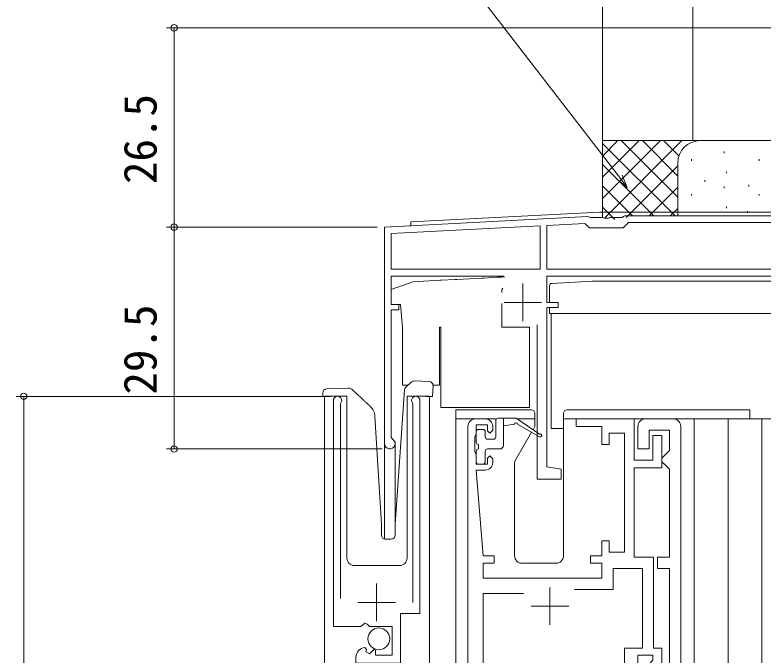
# Model space of a CAD drawing. Units: millimetres, scale not verified. Extents: x -693 to 693, y -1120 to 1122.
# Drawn here: x -573.9 to -474.4, y 542.6 to 627.7 of the extents above; entities that cross this region are included whole.
import ezdxf
from ezdxf.enums import TextEntityAlignment as Align

# ---------------------------------------------------------------- set-up
doc = ezdxf.new("R2010")
doc.units = ezdxf.units.MM
doc.header["$LTSCALE"] = 4
for name, color, linetype, lineweight in [('0-2_YKK_ZWAK', 4, 'Continuous', 9), ('0-3_YKK_11', 2, 'Continuous', 9), ('0-4_YKK_12', 3, 'Continuous', 18), ('0-5_YKK_13', 3, 'Continuous', 9), ('0-8_YKK_A1', 6, 'Continuous', 9), ('0-9_YSS_KE', 7, 'Continuous', 9)]:
    doc.layers.add(name, color=color, linetype=linetype, lineweight=lineweight)
doc.styles.add('ＭＳ ゴシック', font='')
doc.styles.get('ＭＳ ゴシック').set_extended_font_data('MS Gothic')

msp = doc.modelspace()

# ---------------------------------------------------------------- linework, layer by layer
at = {"layer": '0-2_YKK_ZWAK'}
for p, q in [((-520.967, 592.251), (-523.816, 591.214)), ((-517.341, 592.441), (-520.967, 592.251)), ((-517.341, 592.441), (-517.128, 592.452)), ((-515.304, 592.548), (-517.128, 592.452)), ((-515.304, 592.548), (-515.092, 592.559)), ((-511.741, 592.735), (-515.092, 592.559)), ((-511.741, 592.735), (-511.528, 592.746)), ((-509.704, 592.842), (-511.528, 592.746)), ((-509.704, 592.842), (-509.492, 592.853)), ((-509.116, 592.872), (-509.492, 592.853)), ((-509.116, 592.872), (-508.729, 592.893)), ((-502.482, 592.031), (-497.066, 592.316)), ((-469.466, 592.316), (-497.066, 592.316)), ((-523.816, 591.214), (-523.816, 589.214)), ((-508.96, 591.395), (-509.116, 591.172)), ((-509.116, 591.172), (-509.116, 590.843)), ((-502.766, 589.513), (-502.766, 591.732)), ((-523.816, 589.214), (-522.579, 589.214)), ((-522.579, 589.214), (-522.316, 586.214)), ((-509.116, 586.214), (-509.116, 589.343)), ((-502.766, 588.016), (-502.766, 588.813)), ((-499.84, 588.016), (-502.766, 588.016)), ((-502.566, 588.016), (-502.566, 587.782)), ((-502.566, 584.716), (-502.566, 587.782)), ((-463.766, 588.016), (-499.84, 588.016)), ((-522.316, 586.214), (-522.316, 578.514)), ((-517.416, 586.214), (-517.216, 586.214)), ((-517.416, 578.514), (-517.416, 586.214)), ((-517.216, 586.214), (-517.216, 575.514)), ((-505.416, 586.214), (-509.116, 586.214)), ((-505.416, 575.514), (-505.416, 586.214)), ((-522.316, 578.514), (-521.573, 578.514)), ((-521.91, 578.201), (-521.134, 578.925)), ((-520.775, 579.059), (-518.753, 578.988)), ((-518.271, 578.471), (-518.324, 576.972)), ((-518.272, 578.514), (-517.416, 578.514)), ((-532.909, 576.983), (-532.927, 577.482)), ((-532.444, 577.999), (-529.589, 578.099)), ((-523.315, 560.031), (-522.068, 577.87)), ((-532.409, 577), (-532.31, 577.004)), ((-519.223, 577.004), (-518.823, 576.99)), ((-517.216, 575.514), (-505.416, 575.514)), ((-515.212, 575.213), (-515.212, 574.013)), ((-515.212, 575.213), (-512.512, 575.213)), ((-512.512, 575.213), (-510.412, 575.213)), ((-505.212, 575.213), (-510.412, 575.213)), ((-487.312, 575.213), (-500.412, 575.213)), ((-487.312, 575.213), (-476.112, 575.213)), ((-476.112, 575.213), (-476.112, 574.013)), ((-525.116, 560.014), (-525.993, 574.344)), ((-504.712, 573.07), (-504.712, 574.713)), ((-500.912, 574.713), (-500.912, 555.813)), ((-515.212, 574.013), (-509.835, 574.013)), ((-509.914, 573.81), (-509.914, 571.613)), ((-509.614, 574.11), (-507.215, 574.11)), ((-508.914, 570.513), (-508.914, 574.11)), ((-507.415, 573.31), (-508.914, 573.11)), ((-504.115, 571.984), (-507.215, 574.11)), ((-507.073, 574.013), (-504.712, 574.013)), ((-507.015, 573.31), (-504.115, 571.637)), ((-500.912, 574.013), (-476.112, 574.013)), ((-512.514, 570.913), (-512.514, 572.313)), ((-512.214, 572.613), (-511.614, 572.613)), ((-511.314, 571.613), (-511.314, 572.313)), ((-507.372, 568.383), (-505.149, 572.234)), ((-504.959, 572.563), (-504.753, 572.92)), ((-511.014, 571.313), (-510.214, 571.313)), ((-512.214, 570.613), (-512.214, 570.013)), ((-512.514, 568.313), (-512.514, 569.713)), ((-511.314, 568.313), (-511.314, 569.713)), ((-511.014, 570.013), (-509.414, 570.013)), ((-511.614, 568.013), (-512.214, 568.013)), ((-507.412, 555.813), (-507.412, 568.233)), ((-525.116, 558.514), (-525.116, 560.014)), ((-523.316, 558.514), (-523.316, 559.996)), ((-524.616, 558.014), (-523.816, 558.014)), ((-501.912, 554.813), (-506.412, 554.813))]:
    msp.add_line(p, q, dxfattribs=at)
for points in [[(-500.912, 572.716), (-502.566, 572.716), (-502.566, 584.716)], [(-529.589, 578.099), (-529.585, 578.099), (-529.58, 578.099), (-529.576, 578.1), (-529.572, 578.1), (-529.568, 578.1), (-529.564, 578.1), (-529.56, 578.1), (-529.556, 578.1), (-529.552, 578.1), (-529.548, 578.101), (-529.544, 578.101), (-529.54, 578.101), (-529.536, 578.101), (-529.533, 578.101), (-529.529, 578.101), (-529.525, 578.101), (-529.522, 578.102), (-529.518, 578.102), (-529.515, 578.102), (-529.511, 578.102), (-529.508, 578.102), (-529.505, 578.102), (-529.502, 578.102), (-529.499, 578.102), (-529.496, 578.102), (-529.494, 578.103), (-529.491, 578.103), (-529.488, 578.103), (-529.486, 578.103), (-529.483, 578.103), (-529.481, 578.103), (-529.479, 578.103), (-529.477, 578.103), (-529.475, 578.103), (-529.473, 578.103), (-529.471, 578.103), (-529.469, 578.103), (-529.467, 578.103), (-529.465, 578.103)], [(-529.465, 578.103), (-529.464, 578.104), (-529.462, 578.104), (-529.461, 578.104), (-529.459, 578.104), (-529.458, 578.104), (-529.456, 578.104), (-529.455, 578.104), (-529.454, 578.104), (-529.452, 578.104), (-529.451, 578.104), (-529.45, 578.104), (-529.449, 578.104), (-529.448, 578.104), (-529.447, 578.104), (-529.446, 578.104), (-529.445, 578.104), (-529.444, 578.104), (-529.443, 578.104), (-529.442, 578.104), (-529.441, 578.104), (-529.44, 578.104), (-529.439, 578.104), (-529.438, 578.104), (-529.437, 578.104), (-529.436, 578.104), (-529.436, 578.105), (-529.435, 578.105)], [(-529.076, 577.971), (-529.056, 577.951), (-529.035, 577.932), (-529.014, 577.913), (-528.994, 577.894), (-528.973, 577.874), (-528.952, 577.855), (-528.932, 577.836), (-528.911, 577.817), (-528.891, 577.797), (-528.87, 577.778), (-528.849, 577.759), (-528.829, 577.74), (-528.808, 577.721), (-528.788, 577.701), (-528.767, 577.682), (-528.746, 577.663), (-528.726, 577.644), (-528.705, 577.625), (-528.685, 577.605), (-528.664, 577.586), (-528.644, 577.567), (-528.623, 577.548), (-528.603, 577.529), (-528.582, 577.51), (-528.562, 577.491), (-528.541, 577.471), (-528.521, 577.452), (-528.5, 577.433), (-528.48, 577.414), (-528.459, 577.395), (-528.439, 577.376), (-528.418, 577.357), (-528.398, 577.338), (-528.378, 577.319), (-528.357, 577.3), (-528.337, 577.281), (-528.317, 577.262), (-528.296, 577.243), (-528.276, 577.224)], [(-528.276, 577.224), (-528.256, 577.206), (-528.236, 577.187), (-528.216, 577.168), (-528.195, 577.149), (-528.175, 577.13), (-528.155, 577.112), (-528.135, 577.093), (-528.115, 577.074), (-528.095, 577.056), (-528.075, 577.037), (-528.055, 577.019), (-528.036, 577), (-528.016, 576.982), (-527.996, 576.963), (-527.976, 576.945), (-527.957, 576.926), (-527.937, 576.908), (-527.917, 576.89), (-527.898, 576.872), (-527.878, 576.853), (-527.859, 576.835), (-527.84, 576.817), (-527.82, 576.799), (-527.801, 576.781), (-527.782, 576.763), (-527.762, 576.745), (-527.743, 576.728), (-527.724, 576.71), (-527.705, 576.692), (-527.686, 576.674), (-527.667, 576.657), (-527.649, 576.639), (-527.63, 576.622), (-527.611, 576.604), (-527.593, 576.587), (-527.574, 576.57), (-527.556, 576.553), (-527.537, 576.535), (-527.519, 576.518)], [(-532.409, 577), (-532.507, 576.997), (-532.601, 576.993), (-532.687, 576.99), (-532.763, 576.988), (-532.825, 576.986), (-532.871, 576.984), (-532.9, 576.983), (-532.909, 576.983)], [(-527.519, 576.518), (-527.501, 576.501), (-527.483, 576.484), (-527.465, 576.468), (-527.447, 576.451), (-527.429, 576.434), (-527.411, 576.418), (-527.394, 576.401), (-527.376, 576.385), (-527.359, 576.369), (-527.341, 576.353), (-527.324, 576.336), (-527.307, 576.32), (-527.29, 576.305), (-527.273, 576.289), (-527.256, 576.273), (-527.239, 576.258), (-527.223, 576.242), (-527.207, 576.227), (-527.19, 576.212), (-527.174, 576.197), (-527.158, 576.182), (-527.142, 576.167), (-527.127, 576.152), (-527.111, 576.138), (-527.096, 576.123), (-527.08, 576.109), (-527.065, 576.095), (-527.05, 576.081), (-527.035, 576.067), (-527.021, 576.054), (-527.006, 576.04), (-526.992, 576.027), (-526.978, 576.014), (-526.964, 576.001), (-526.95, 575.988), (-526.936, 575.975), (-526.923, 575.963), (-526.91, 575.95), (-526.897, 575.938)], [(-518.324, 576.972), (-518.333, 576.972), (-518.362, 576.973), (-518.408, 576.975), (-518.47, 576.977), (-518.546, 576.98), (-518.632, 576.983), (-518.726, 576.986), (-518.823, 576.99)], [(-526.897, 575.938), (-526.884, 575.926), (-526.871, 575.914), (-526.859, 575.903), (-526.847, 575.891), (-526.835, 575.88), (-526.823, 575.87), (-526.812, 575.859), (-526.801, 575.849), (-526.79, 575.839), (-526.78, 575.829), (-526.769, 575.819), (-526.76, 575.81), (-526.75, 575.802), (-526.741, 575.793), (-526.733, 575.785), (-526.724, 575.777), (-526.716, 575.77), (-526.709, 575.763), (-526.702, 575.756), (-526.695, 575.75), (-526.689, 575.745), (-526.683, 575.739), (-526.678, 575.734), (-526.673, 575.729), (-526.668, 575.725), (-526.664, 575.721), (-526.66, 575.717), (-526.656, 575.714), (-526.652, 575.71), (-526.649, 575.707), (-526.646, 575.704), (-526.643, 575.701), (-526.64, 575.699), (-526.637, 575.696), (-526.635, 575.694), (-526.632, 575.691), (-526.63, 575.689), (-526.627, 575.687), (-526.625, 575.685)]]:
    msp.add_lwpolyline(points, dxfattribs=at)
msp.add_circle((-525.483, 544.764), 1.45, dxfattribs=at)
for centre, radius, start, end in [((-502.466, 591.732), 0.3, 93.01279, 180), ((-521.569, 577.835), 0.5, 133, 176), ((-520.793, 578.559), 0.5, 88, 133), ((-518.771, 578.489), 0.5, 358, 88), ((-532.427, 577.5), 0.5, 92, 182), ((-529.417, 577.605), 0.5, 47, 92), ((-527.989, 574.222), 2, 3.5, 47), ((-505.212, 574.713), 0.5, 0, 90), ((-500.412, 574.713), 0.5, 90, 180), ((-509.614, 573.81), 0.3, 90, 180), ((-507.215, 573.31), 0.2, 0, 180), ((-512.214, 572.313), 0.3, 90, 180), ((-511.614, 572.313), 0.3, 0, 90), ((-505.012, 573.07), 0.3, 330, 0), ((-511.014, 571.613), 0.3, 180, 270), ((-510.214, 571.613), 0.3, 270, 0), ((-504.015, 571.81), 0.2, 240.01406, 120.01406), ((-512.214, 570.913), 0.3, 180, 270), ((-509.414, 570.513), 0.5, 270, 0), ((-512.214, 569.713), 0.3, 90, 180), ((-511.014, 569.713), 0.3, 90, 180), ((-512.214, 568.313), 0.3, 180, 270), ((-511.614, 568.313), 0.3, 270, 0), ((-507.112, 568.233), 0.3, 150, 180), ((-522.816, 559.996), 0.5, 176, 180), ((-524.616, 558.514), 0.5, 180, 270), ((-523.816, 558.514), 0.5, 270, 0), ((-506.412, 555.813), 1, 180, 270), ((-501.912, 555.813), 1, 270, 0)]:
    msp.add_arc(centre, radius, start, end, dxfattribs=at)
at = {"layer": '0-3_YKK_11'}
for p, q in [((-521.216, 600.197), (-496.108, 601.513)), ((-496.108, 601.513), (-467.85, 601.513)), ((-524.716, 599.513), (-524.716, 558.024)), ((-529.716, 577.014), (-532.716, 577.014)), ((-532.716, 577.014), (-532.716, 460.013)), ((-529.716, 577.014), (-529.716, 555.514)), ((-518.716, 577.014), (-521.716, 577.014)), ((-521.716, 577.014), (-521.716, 555.514)), ((-518.716, 577.014), (-518.716, 460.013)), ((-515.216, 574.013), (-515.216, 460.013)), ((-483.516, 460.013), (-483.516, 574.013)), ((-479.016, 460.013), (-479.016, 574.013)), ((-470.316, 574.013), (-479.016, 574.013)), ((-474.516, 460.013), (-474.516, 574.013)), ((-523.316, 571.013), (-523.316, 559.323)), ((-528.716, 554.514), (-522.716, 554.514))]:
    msp.add_line(p, q, dxfattribs=at)
msp.add_lwpolyline([(-524.716, 599.513), (-521.216, 599.696), (-521.216, 600.197)], dxfattribs=at)
for centre, start, end in [((-528.716, 555.514), 180, 270), ((-522.716, 555.514), 270, 0)]:
    msp.add_arc(centre, 1, start, end, dxfattribs=at)
at = {"layer": '0-4_YKK_12'}
for p, q in [((-495.716, 805.513), (-495.716, 611.013)), ((-483.716, 805.513), (-483.716, 611.013)), ((-483.716, 611.013), (-495.716, 611.013))]:
    msp.add_line(p, q, dxfattribs=at)
at = {"layer": '0-5_YKK_13'}
for p, q in [((-495.716, 611.013), (-495.716, 600.813)), ((-482.716, 611.013), (-495.716, 611.013)), ((-495.716, 603.312), (-488.015, 611.013)), ((-495.716, 606.14), (-490.844, 611.013)), ((-495.716, 608.969), (-493.672, 611.013)), ((-495.716, 610.655), (-486.074, 601.013)), ((-495.387, 600.813), (-485.187, 611.013)), ((-493.246, 611.013), (-485.716, 603.483)), ((-490.417, 611.013), (-485.716, 606.312)), ((-487.589, 611.013), (-485.556, 608.98)), ((-467.716, 611.013), (-482.716, 611.013)), ((-479.549, 609.353), (-479.549, 609.552)), ((-483.889, 608.351), (-483.889, 608.551)), ((-474.876, 608.351), (-474.876, 608.551)), ((-495.716, 607.827), (-488.903, 601.013)), ((-492.558, 600.813), (-485.716, 607.655)), ((-485.716, 608.013), (-485.716, 601.013)), ((-479.215, 606.682), (-479.215, 606.882)), ((-482.112, 605.553), (-482.112, 605.753)), ((-476.235, 604.927), (-476.235, 605.127)), ((-495.716, 604.998), (-491.731, 601.013)), ((-489.53, 601.013), (-485.716, 604.827)), ((-479.549, 604.709), (-479.549, 604.909)), ((-483.889, 603.708), (-483.889, 603.908)), ((-474.876, 603.708), (-474.876, 603.908)), ((-495.716, 602.17), (-494.088, 600.542)), ((-479.215, 602.039), (-479.215, 602.239)), ((-486.702, 601.013), (-485.716, 601.998)), ((-476.422, 601.436), (-476.422, 601.636))]:
    msp.add_line(p, q, dxfattribs=at)
msp.add_arc((-482.716, 608.013), 3, 90, 180, dxfattribs=at)
at = {"layer": '0-8_YKK_A1'}
for p, q in [((-468.416, 626.013), (-553.716, 626.013)), ((-552.716, 626.013), (-552.716, 599.513)), ((-525.716, 599.513), (-553.716, 599.513)), ((-525.716, 599.513), (-553.716, 599.513)), ((-552.716, 599.513), (-552.716, 570.013)), ((-531.965, 577.013), (-573.716, 577.013)), ((-572.716, 577.013), (-572.716, 317.013)), ((-525.016, 570.013), (-553.716, 570.013))]:
    msp.add_line(p, q, dxfattribs=at)
for points in [[(-492.428, 604.802), (-493.467, 606.148), (-519.983, 640.522), (-573.883, 640.522)], [(-493.106, 606.426), (-492.428, 604.802), (-493.827, 605.87)]]:
    msp.add_lwpolyline(points, dxfattribs=at)
for centre in [(-552.716, 626.013), (-552.716, 599.513), (-552.716, 599.513), (-572.716, 577.013), (-552.716, 570.013)]:
    msp.add_circle(centre, 0.425, dxfattribs=at)
at = {"layer": '0-9_YSS_KE'}
for p, q in [((-504.016, 599.696), (-523.816, 598.659)), ((-503.116, 593.913), (-467.616, 593.913)), ((-506.316, 592.013), (-506.316, 587.013)), ((-508.816, 589.513), (-503.816, 589.513)), ((-512.616, 574.013), (-511.316, 574.013)), ((-486.316, 574.013), (-490.016, 574.013)), ((-513.616, 535.313), (-513.616, 573.013)), ((-485.316, 522.013), (-485.316, 573.013)), ((-525.766, 547.114), (-525.766, 552.114)), ((-502.716, 551.613), (-502.716, 546.613)), ((-499.43, 551.313), (-494.316, 551.313)), ((-528.266, 549.614), (-523.266, 549.614)), ((-505.216, 549.113), (-500.216, 549.113))]:
    msp.add_line(p, q, dxfattribs=at)
for points in [[(-468.716, 601.013), (-492.766, 601.013), (-492.94, 600.913), (-493.113, 600.813), (-494.758, 600.813), (-494.941, 600.693), (-495.491, 600.693), (-495.675, 600.813), (-497.383, 600.813), (-497.525, 600.872), (-497.677, 600.93), (-524.716, 599.513), (-524.716, 570.713)], [(-523.666, 571.319), (-523.816, 571.579), (-523.816, 588.513), (-522.816, 588.513), (-522.816, 589.213), (-523.816, 589.213), (-523.816, 593.013), (-508.865, 593.013)], [(-504.416, 586.513), (-504.416, 566.013), (-501.216, 566.013), (-501.216, 567.313), (-503.116, 567.648), (-503.116, 588.813), (-501.616, 588.813), (-501.616, 589.513), (-503.116, 589.513), (-503.116, 593.013), (-466.879, 593.013)], [(-531.516, 576.464), (-531.516, 546.414), (-527.885, 546.414), (-527.345, 546.867), (-527.016, 546.714), (-526.716, 546.414), (-523.716, 546.414), (-523.716, 542.614), (-525.916, 542.614), (-525.916, 543.248), (-526.163, 543.35), (-526.74, 542.773), (-527.209, 543.043), (-527.123, 543.362), (-527.334, 543.613)], [(-528.516, 542.318), (-528.516, 541.514), (-522.616, 541.514), (-522.616, 548.117), (-520.016, 548.117), (-520.016, 576.464)], [(-530.566, 550.114), (-530.566, 575.982), (-530.513, 576.152)], [(-521.019, 576.152), (-520.966, 575.982), (-520.966, 549.614)], [(-511.316, 567.213), (-512.516, 567.213), (-511.616, 555.813), (-510.116, 555.813), (-510.116, 554.813), (-511.616, 554.813), (-511.616, 552.813), (-495.816, 552.813), (-495.816, 554.813), (-497.316, 554.813), (-497.316, 555.813), (-495.816, 555.813), (-495.816, 557.813), (-494.816, 557.813), (-494.816, 556.313), (-492.816, 556.313), (-492.816, 572.113), (-494.816, 572.113), (-494.816, 570.613), (-495.816, 570.613), (-495.816, 573.013), (-499.216, 573.013), (-499.216, 574.013), (-491.516, 574.013), (-491.516, 568.513), (-489.016, 568.513), (-489.016, 571.813), (-487.816, 571.813), (-487.816, 567.513), (-491.516, 567.513), (-491.516, 555.613), (-488.916, 555.613), (-488.916, 543.513), (-487.816, 543.513), (-487.816, 540.213)], [(-510.316, 573.013), (-510.316, 572.513), (-510.716, 572.113), (-511.016, 572.413), (-511.016, 573.213), (-512.516, 573.213), (-512.516, 572.013), (-512.616, 571.789), (-512.716, 571.566), (-512.716, 569.66), (-512.616, 569.436), (-512.516, 569.213), (-512.516, 568.013), (-511.016, 568.013), (-511.016, 568.813), (-510.716, 569.113), (-510.316, 568.713), (-510.316, 568.213)], [(-491.016, 573.013), (-491.016, 570.013), (-489.516, 570.013), (-489.516, 572.513), (-486.816, 572.513), (-486.816, 569.813), (-487.316, 569.313), (-487.816, 568.813), (-487.816, 568.313), (-487.316, 567.813), (-486.816, 567.313), (-486.816, 555.613), (-488.416, 555.613), (-488.416, 554.113), (-486.816, 554.113), (-486.816, 539.713), (-489.516, 539.713), (-489.516, 541.413), (-489.016, 541.913), (-489.016, 542.613), (-491.016, 542.613), (-491.016, 539.213)], [(-499.43, 551.313), (-494.316, 551.313), (-494.316, 554.113), (-490.416, 554.113), (-490.416, 543.513), (-492.816, 543.513), (-492.816, 539.013), (-511.616, 539.013), (-511.616, 550.813), (-506.216, 550.813)]]:
    msp.add_lwpolyline(points, dxfattribs=at)
for points in [[(-503.116, 593.913), (-467.616, 593.913), (-467.616, 600.113), (-492.266, 600.113), (-492.966, 599.413), (-497.466, 599.413), (-498.062, 600.009), (-503.116, 599.744)], [(-504.016, 599.696), (-523.816, 598.659), (-523.816, 593.913), (-504.016, 593.913)]]:
    msp.add_lwpolyline(points, close=True, dxfattribs=at)
for centre, radius, start, end in [((-530.966, 576.464), 0.55, 325.43955, 179.99998), ((-520.566, 576.464), 0.55, 0.00002, 214.56068), ((-512.616, 573.013), 1, 90.00001, 179.99999), ((-511.316, 573.013), 1, 0.00001, 89.99999), ((-490.016, 573.013), 1, 90.00001, 179.99999), ((-486.316, 573.013), 1, 0.00001, 89.99999), ((-524.016, 570.713), 0.7, 180.00001, 60), ((-511.316, 568.213), 1, 270.00001, 359.99999), ((-527.216, 542.318), 1.3, 95.21588, 180)]:
    msp.add_arc(centre, radius, start, end, dxfattribs=at)

# ---------------------------------------------------------------- texts
at = {"layer": '0-8_YKK_A1', "style": 'ＭＳ ゴシック'}
for s, p in [('26.5', (-553.716, 605.243)), ('29.5', (-553.716, 577.243))]:
    msp.add_text(s, height=4.399, rotation=90, dxfattribs=at).set_placement(p, align=Align.BOTTOM_LEFT)

doc.saveas('drawing.dxf')
